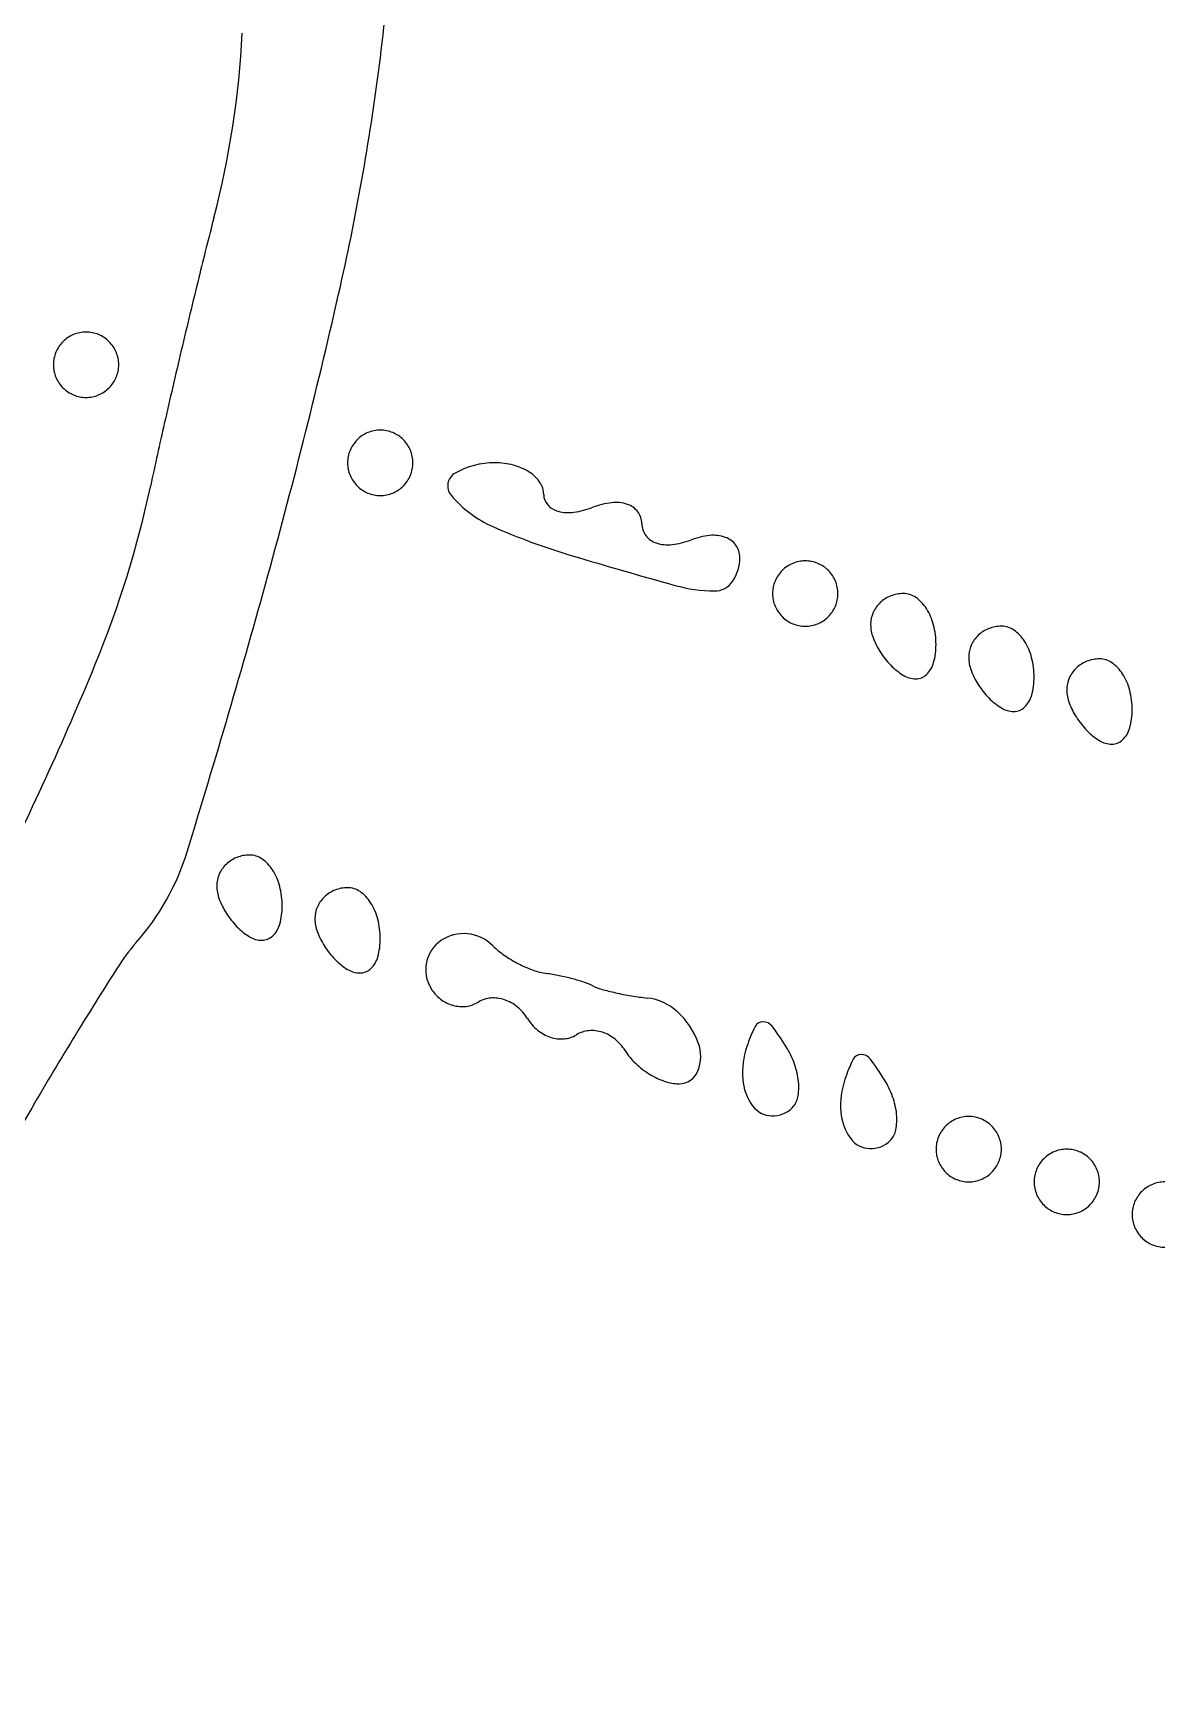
# Model space of a CAD drawing. Header units: metres. Extents: x -22 to 82, y -7 to 32.
# Drawn here: x 10.4659 to 10.5392, y 27.8083 to 27.9155 of the extents above; entities that cross this region are included whole.
import ezdxf

# ---------------------------------------------------------------- set-up
doc = ezdxf.new("R2010")
doc.units = ezdxf.units.M
doc.header["$LTSCALE"] = 2
doc.header["$MEASUREMENT"] = 0
doc.layers.add('ZSILUETAEDIFICIO', color=253, linetype='CONTINUOUS')
doc.layers.add('ZVEREDA', color=253, linetype='CONTINUOUS')

msp = doc.modelspace()

# ---------------------------------------------------------------- hatches: boundary and pattern name
at = {"layer": 'ZVEREDA'}
h = msp.add_hatch(dxfattribs=at)
h.set_pattern_fill('AR-SAND', color=256, scale=0.08)
h.set_pattern_definition([(37.50000000000001, (100.3217642182751, 117.4581959786875), (-0.0050394686487687, 0.1541459015210527), [0, -0.1216, 0, -0.136, 0, -0.13]), (7.499999999999999, (100.3217642182751, 117.4581959786875), (0.1415821364214182, 0.2257716852183792), [0, -0.0656, 0, -0.1096, 0, -0.042]), (327.5, (100.2233642182753, 117.4581959786875), (0.2491313489401196, 0.0004527242829572), [0, -0.04, 0, -0.144, 0, -0.188]), (317.5, (100.2233642182753, 117.4581959786875), (0.2404901283657835, 0.0702140451947399), [0, -0.02, 0, -0.0944, 0, -0.108])])
h.paths.add_polyline_path([(31.4583351261974, 30.10001185127862), (-5.580466054143699, 30.14202237673669), (-5.496152509190097, 24.7095630808688), (0.5053741138006274, 24.71459050236479), (0.5053741138006274, 23.02514520136083), (2.905374113800207, 23.02514520136083), (2.905811148500817, 24.71459050236479), (7.70575982083821, 24.71459050236479), (7.70575982083821, 23.02524487001511), (10.1053227861378, 23.02524487001511), (10.1057598208379, 24.71459050236479), (12.50561829493628, 24.71459050236479), (14.90575982083172, 24.71459050236479), (14.90575982083172, 23.02514520136083), (17.30547676903481, 23.02514520136083), (17.30591380373539, 24.71459050236479), (22.10547676902863, 24.63459050236452), (22.10547676902863, 23.02461800278962), (24.5050398048495, 23.02461800278962), (24.5050398048495, 24.63406330379348), (31.4583221007949, 24.61459050236454), (29.30561829493013, 24.61459050236454), (29.30561829493013, 20.61092766967829), (30.50572014345363, 20.61326742045304), (30.50572014345363, 24.61459050236454), (31.4583221007949, 24.61459050236454)])
h.paths.add_polyline_path([(3.274978631708791, 29.84745587849517), (21.85115500656482, 29.84745587849517), (21.85115500656482, 26.26298918530352), (3.274978631708791, 26.26298918530352)], flags=16)
edge = h.paths.add_edge_path(flags=0)
edge.add_line((4.190763625501631, 28.45334721717251), (4.191796270515823, 28.45334721717251))
edge.add_arc((4.030850849770815, 28.47872758158093), 0.1629343160792154, 351.0385129392877, 357.3660182868147)
edge.add_arc((4.112611057247875, 28.47496619707363), 0.0810876329450389, 344.53720768220717, 357.3660765305271, ccw=False)
edge = h.paths.add_edge_path(flags=0)
edge.add_arc((4.129473601766023, 28.48361260777853), 0.0424070857397566, 8.446156974039805, 17.04280200703507)
edge.add_arc((4.048520085864993, 28.46875624364435), 0.1245244297232045, 3.3254775150875844, 12.657113459455672, ccw=False)
edge.add_arc((4.009668740244905, 28.46649875537224), 0.1634413066505545, 3.325477516473139, 5.867953198212037)
edge.add_arc((4.024461425057098, 28.46801930679646), 0.148570677863494, 5.867861931155238, 8.446156969658695)
edge = h.paths.add_edge_path(flags=0)
edge.add_arc((4.187625943115307, 27.71049756740979), 0.005506773619038, 0, 44.649192788606285, ccw=False)
edge.add_line((4.193132716734738, 27.71049756740979), (4.193170576032799, 27.71059180186387))
edge.add_arc((4.083131412969806, 27.72142825678299), 0.110571452748189, 354.3757511834748, 357.7808422671732)
edge.add_arc((4.083495542828814, 27.72707965905653), 0.1105714527485412, 354.8460124112327, 363.6003750095574)
edge.add_arc((4.265141154600997, 27.71569919341579), 0.0736096129205384, 165.585485692761, 181.0365879312016)
edge = h.paths.add_edge_path(flags=0)
edge.add_ellipse((4.155844521799992, 27.55226263330349), major_axis=(-0.004886144824328529, 0.5517489951021792), ratio=0.0764573230342362, start_angle=264.41174822548277, end_angle=281.9145976805995, ccw=False)
edge.add_arc((-177.0033036909715, 27.24610176780652), 181.2017851309283, -3.410605131648481e-12, 0.07993633669821065, ccw=False)
edge.add_line((4.198481439956822, 27.24610176779618), (4.210484766247419, 27.6590139235833))
edge.add_ellipse((4.18687514976483, 27.77778923014426), major_axis=(0.01575538398604225, -0.1077800230216994), ratio=0.5161088083865675, start_angle=337.05526251174393, end_angle=345.80434126128097, ccw=False)
edge = h.paths.add_edge_path(flags=0)
edge.add_arc((387.0379938681306, 26.57348742740584), 383.1770730560518, 179.7962796488156, 179.8227156500893, ccw=False)
edge.add_arc((63.47661150482531, 27.72394417231078), 59.61364541384286, 179.6242268241421, 179.7962796450261, ccw=False)
edge.add_arc((107.9126775625507, 27.43250698258277), 104.0506671673548, 179.4892207827528, 179.6242268252662, ccw=False)
edge.add_arc((4.908773407262004, 28.32581589378475), 1.043191389333353, 173.5744382351789, 178.1175676432889, ccw=False)
edge.add_arc((3.941956756071903, 28.43638332363668), 0.0700943375474026, 136.9440126095541, 174.9430767679891, ccw=False)
edge.add_arc((3.939591411760631, 28.44492007257332), 0.0627084935053294, 98.57263522089539, 141.1716653543758, ccw=False)
edge.add_arc((3.971787529488921, 28.27408536092594), 0.2365196678389941, 91.78341864015289, 100.1162303726033, ccw=False)
edge.add_arc((4.161354391850892, 22.18584956753244), 6.327705978506592, 91.01273401402932, 91.78341864030182, ccw=False)
edge.add_line((4.049514576590127, 28.51256710557305), (4.169165289891879, 28.51468221717266))
edge.add_line((4.169165289891879, 28.51468221717232), (4.179750299263304, 28.53043944484654))
edge.add_arc((4.190827730734469, 28.52494372944767), 0.0123657743692955, 51.76101418273163, 153.6131534045893, ccw=False)
edge.add_line((4.198481439891822, 28.53465625290397), (4.198481439891822, 28.53636044799151))
edge.add_arc((4.193339192636984, 28.51586697619842), 0.0211287740527576, 75.9140893002533, 183.0668013861589)
edge.add_line((4.172240678425823, 28.51473658199643), (4.049514576590127, 28.51256710557305))
edge.add_arc((4.161354391844498, 22.18584956753244), 6.327705978506354, 91.01273401397248, 91.78341864024476)
edge.add_arc((3.971787529489319, 28.27408536092594), 0.2365196678390667, 91.78341864027549, 100.1162378328985)
edge.add_arc((3.941258338745911, 28.44519436956017), 0.0627084935053418, 100.1162378329312, 120.5228893311077)
edge.add_arc((3.942263761789718, 28.43729516592452), 0.0700943375474093, 117.9506432260986, 158.4595108276586)
edge.add_arc((4.001405707587139, 28.41591235581501), 0.1329691207264811, 159.2459526752788, 175.8968395766796)
edge.add_arc((4.909294928725814, 28.35078371074917), 1.04319138933335, 175.8968395763732, 179.4892207827571)
edge.add_arc((107.9126775622392, 27.43250698108915), 104.0506671670563, 179.4892207819287, 179.6242268244366)
edge.add_arc((63.47661150489225, 27.72394417644966), 59.6136454138861, 179.6242268281098, 179.7962796489794)
edge.add_arc((387.0379938451551, 26.57348740949783), 383.1770730331307, 179.7962796461218, 179.8227156473993)
edge.add_line((3.862755088178147, 27.75911035599103), (3.884622839891307, 27.72070371717251))
edge.add_arc((3.929255688633731, 27.74845655913333), 0.0525576961415898, 211.8734753522308, 222.0820973833024)
edge.add_arc((3.940104661909288, 27.75825274944765), 0.0671749997825091, 222.0818102784924, 230.2563674642507)
edge.add_arc((3.958449832274908, 27.78343227505326), 0.0982851158739191, 231.4181484407944, 254.9741783521728)
edge.add_arc((3.959368323424485, 27.7758030788865), 0.0911999037654329, 253.1739702547738, 268.217256623099)
edge.add_arc((3.968627737210397, 41.24924821526616), 13.56460629090511, 269.9489048779313, 270.3532500274084)
edge.add_arc((4.049525169780992, 16.95504494612499), 10.72985513343538, 89.5075836061958, 89.98540653837108, ccw=False)
edge.add_arc((4.130247462298712, 27.54011210430104), 0.1448483138350315, 64.17034698782749, 85.44946313993978, ccw=False)
edge.add_arc((4.191746138397974, 27.66642980881176), 0.0043674083606586, 1.4282544963651844, 68.34992075025048, ccw=False)
edge.add_arc((4.197384248272812, 27.67701561994579), 0.0105538936861254, 212.0429010611537, 263.0773218994982, ccw=False)
edge.add_arc((4.200612712082403, 27.70999352945552), 0.0404527841329601, 231.8085000024286, 252.4850053579366, ccw=False)
edge.add_arc((4.161788889977004, 27.66257060467501), 0.0208577567284913, 48.53142696656482, 82.63062587060486)
edge.add_arc((4.11933816690663, 27.13308106570912), 0.5520225538390414, 85.31102351279071, 89.99478211468639)
edge.add_arc((4.118411279294634, 16.9552485283175), 10.72985513343608, 89.99478211606726, 90.35325002811415)
edge.add_arc((4.073781246147718, 41.2494889468843), 13.56460629090747, 269.50474175352076, 269.9090879921701, ccw=False)
edge.add_arc((3.956613111675125, 27.77658927219733), 0.0911999037654514, 239.2648217281377, 269.94890487625094, ccw=False)
edge.add_arc((3.940104661909288, 27.75825274944765), 0.0671749997825307, 215.766892496466, 243.3781184107606, ccw=False)
edge.add_line((3.885598753388649, 27.71898970661965), (3.862755088177721, 27.75911035598011))
edge = h.paths.add_edge_path(flags=0)
edge.add_arc((3.982208672812931, 27.77710128656037), 0.0039699795081061, 57.093542815945284, 128.0095147918335, ccw=False)
edge.add_arc((3.983777369758798, 27.77691396217733), 0.0035691351575788, -36.39606693346491, 80.51639118771561, ccw=False)
edge.add_arc((3.985008823383225, 27.77555727172944), 0.0018093348073117, 293.7971605359992, 335.12409378026587, ccw=False)
edge.add_arc((3.984854518882713, 27.77590723729099), 0.002191808038586, 257.1681723130867, 293.7964911424778, ccw=False)
edge.add_arc((3.98554989726631, 27.77896024180501), 0.0053230039216045, 238.282669802615, 257.1684968903267, ccw=False)
edge.add_arc((3.980302814458611, 27.77683864407101), 0.0034331700992157, 99.02971341141892, 315.4979837284754, ccw=False)
edge = h.paths.add_edge_path(flags=0)
edge.add_arc((4.003867887505493, 27.77651366478631), 0.0041965817445002, 179.5419055987072, 270.4580944011244)
edge.add_arc((4.003949051078308, 27.77651352882827), 0.0041965817444636, 269.3499522369119, 383.1232100615633)
edge.add_arc((4.003864094692489, 27.77672872215237), 0.0041965817444639, 19.96411019100292, 182.4788541983977)
edge = h.paths.add_edge_path(flags=0)
edge.add_arc((3.979353550216473, 28.42993420992462), 0.0009651872828333, 125.0907544769644, 237.6009057839097)
edge.add_arc((3.995965221876986, 28.40704187017155), 0.0279429480104366, 127.8062335931203, 268.779035296377)
edge.add_line((3.995369806797299, 28.37910526650563), (4.002718144077988, 28.38645734180113))
edge.add_arc((4.10007393273122, 28.38764962442366), 0.0973630891154655, 166.3647067637932, 180.7016464897838, ccw=False)
edge.add_arc((3.991574634341134, 28.42003595056144), 0.0167827455633406, 325.7976337708378, 488.477492724186)
edge.add_arc((3.995342312636922, 28.45231582363164), 0.0238394652163404, 233.4109544616884, 272.5958997522416)
edge.add_arc((3.987035091752404, 28.42505208948006), 0.0100004255996245, 20.17316381762081, 145.4473270086913)

# ---------------------------------------------------------------- linework, layer by layer
at = {"layer": 'ZSILUETAEDIFICIO'}
for centre, radius, start, end in [((10.36402551920699, 27.92942149693027), 0.1253381404736121, 352.8899107358891, 0.1956264163826558), ((10.42029464353914, 27.91847336552524), 0.0592461293860661, 345.4198207645592, 357.1245578970747), ((10.33626104448442, 27.93288467151876), 0.1533177693997695, 347.274916483085, 352.8899250426412), ((10.74789617818462, 27.83325934165032), 0.2792567441133134, 165.4195777112024, 166.2405081290326), ((11.05092058506332, 27.75905977101684), 0.5912332936193253, 166.2408129497404, 166.7092625906599), ((10.0858191854625, 27.98943936626381), 0.4100658136924033, 344.5807688142858, 347.2749214408798), ((10.46937122961782, 27.89402965718483), 0.002129317422616, 135.0007884557555, 157.3767585279062), ((10.4693711881784, 27.89402961574552), 0.0021293174226753, 112.6232414641004, 134.9992115355853), ((10.46935930226502, 27.89405827538246), 0.002098290871903, 90.00063228884795, 112.6246928648309), ((10.46935925595398, 27.89405827538127), 0.0020982908730643, 67.37530714711308, 89.9993677235803), ((10.46934737004062, 27.89402961574552), 0.0021293174227384, 45.0007884644147, 67.37675853589961), ((10.4693473286008, 27.89402965718483), 0.0021293174229968, 22.62324146737595, 44.9992115355853), ((10.46934256998182, 27.89404154309864), 0.0020982908723822, 157.3753071480579, 179.9993677235803), ((10.46937598823732, 27.89404154309864), 0.0020982908724451, 0.0006322764196846798, 22.62469285194217), ((11.05544006884412, 27.75799551739516), 0.5958763916109304, 166.7095747347698, 167.1773368292029), ((10.46934256998131, 27.89404158940926), 0.0020982908719379, 180.0006322764197, 202.6246928509859), ((10.46937598823772, 27.89404158940926), 0.0020982908719275, 337.3753071490141, 359.9993677235803), ((10.46937122961782, 27.89405347532335), 0.0021293174226753, 202.6232414720938, 224.9992115442445), ((10.4693711881784, 27.89405351676265), 0.0021293174227384, 225.0007884644147, 247.3767585358996), ((10.46934737004062, 27.89405351676265), 0.0021293174226753, 292.6232414641004, 314.9992115355853), ((10.4693473286008, 27.89405347532335), 0.0021293174230358, 315.0007884644147, 337.3767585326241), ((10.46935930226462, 27.89402485712594), 0.0020982908719275, 247.3753071490038, 269.9993677235803), ((10.46935925595452, 27.89402485712714), 0.0020982908729873, 270.0006322639913, 292.6246928390549), ((10.77006125697082, 27.82294886707183), 0.3031990882646738, 167.1769971282029, 167.9525498392933), ((10.48840622961799, 27.88768465718596), 0.0021293174221787, 135.0007884860441, 157.3767585561473), ((10.4884061881782, 27.88768461574432), 0.0021293174234792, 112.6232414410386, 134.9992115139558), ((10.48839430226482, 27.88771327538217), 0.0020982908719379, 90.0006322764197, 112.6246928509962), ((10.48839425595432, 27.88771327538217), 0.0020982908719275, 67.37530714900383, 89.9993677235803), ((10.4883823700404, 27.88768461574551), 0.0021293174227384, 45.0007884644147, 67.37675853589961), ((10.48838232860112, 27.88768465718488), 0.0021293174226753, 22.6232414720938, 44.99921154424447), ((10.48837756998162, 27.88769654309777), 0.0020982908723822, 157.3753071203533, 179.9993676925357), ((10.48841098823749, 27.88769654309897), 0.0020982908719379, 0.0006322764196846798, 22.62469285098589), ((10.48837756998199, 27.88769658941067), 0.0020982908728825, 180.0006323074643, 202.6246928805928), ((10.48840622961799, 27.88770847532214), 0.0021293174221929, 202.6232414438527, 224.9992115139558), ((10.48838232860112, 27.88770847532334), 0.002129317422616, 315.0007884557555, 337.3767585279062), ((10.48841098823712, 27.88769658940947), 0.0020982908723822, 337.3753071480579, 359.9993677235803), ((10.49369799390232, 27.88620665775335), 0.0009434489619336, 119.1874156348613, 219.7806891008935), ((10.49579679535262, 27.88244942669996), 0.0052471395543295, 90.00017736563865, 119.1877859928347), ((10.49579675014215, 27.88280427325031), 0.0048922930039628, 75.6436432703905, 89.99966075006617), ((10.49614479933351, 27.88416391228185), 0.0034888128539811, 57.14847967784901, 75.64454924248948), ((10.49670241265565, 27.88502750531944), 0.0024608412831205, 34.72349131204679, 57.1478125335038), ((10.40765848074778, 27.90029360985778), 0.0673653210500781, 337.6406181223306, 347.9526234359972), ((10.4884061881782, 27.88770851676378), 0.0021293174236129, 225.0007884860441, 247.3767585589613), ((10.4883823700404, 27.88770851676264), 0.0021293174226753, 292.6232414641004, 314.9992115355853), ((10.49759766273775, 27.88564793919869), 0.0013716163716098, 8.586152056680183e-05, 34.7238299363277), ((10.48839430226482, 27.88767985712593), 0.0020982908719275, 247.3753071490038, 269.9993677235803), ((10.48839425595432, 27.88767985712593), 0.0020982908719379, 270.0006322764197, 292.6246928509962), ((10.49863604754611, 27.89031803580934), 0.0073690075608955, 219.7804842078995, 246.3240943423682), ((10.49998608823103, 27.88564792945755), 0.001016809121734, 179.999335277941, 221.8209341642008), ((10.50024797493302, 27.8858822972868), 0.0013682531761594, 221.8222404295997, 255.3188005631244), ((10.50012561643982, 27.89007083907887), 0.0056276743481218, 278.1868181756429, 290.9932884502461), ((10.5039281139918, 27.88016167924218), 0.0049860166360388, 96.59110823131051, 110.9939235425517), ((10.50362919646091, 27.88274873988178), 0.0023817442918867, 71.56545761042383, 96.59131715949181), ((10.50393857167802, 27.88367692523536), 0.0014033573154561, 37.14990930750781, 71.56497015789141), ((10.50055797590522, 27.88706541844914), 0.0025913133901045, 255.3181621338674, 278.187310219443), ((10.50404718615232, 27.88375921053978), 0.0012670929572393, 0.0002583933772655677, 37.15019777844411), ((10.50658133487042, 27.88375923446853), 0.0012670557608944, 180.0008236505199, 217.1507630297502), ((10.51363813739928, 27.92453346773232), 0.0447288587601688, 246.3244190840651, 253.3214966783819), ((10.50668998654081, 27.8838415322723), 0.0014033573148088, 217.149909303916, 251.5649701490753), ((10.50670054315398, 27.88735676576795), 0.0049859928664983, 276.5899954242138, 290.9928107352477), ((10.51021405706413, 27.8782007335418), 0.0048210304407056, 96.11405159922235, 110.9945918634192), ((10.50994882599912, 27.88067620801377), 0.0023313876207395, 70.4923105996552, 96.11246057526301), ((10.5102532669527, 27.88153551423727), 0.0014197454324822, 35.93376240914047, 70.49287622086176), ((10.59937834006431, 28.21070819535504), 0.3434718203222452, 253.321386407186, 254.4776054284601), ((10.50699936175923, 27.88476971762634), 0.0023817442919241, 251.5654575775782, 276.5913171268899), ((10.50886490438262, 27.88157785426949), 0.0027943747268485, 326.156448456738, 359.9997331341673), ((10.510311669819, 27.88157785485947), 0.0013476092905234, 359.99942154626, 35.93336558063467), ((9.898023085429713, 28.04123528906644), 0.6048739059431725, 342.8155954555043, 344.580728928256), ((10.51590122961829, 27.87922465718486), 0.0021293174230358, 135.0007884644147, 157.3767585326241), ((10.51590118817847, 27.87922461574556), 0.0021293174226753, 112.6232414641004, 134.9992115355853), ((10.51588930226512, 27.87925327538215), 0.0020982908721129, 90.00063228884795, 112.6246928624542), ((10.51588925595362, 27.87925327538102), 0.0020982908732917, 67.37530713802487, 89.99936771115203), ((10.5158773700407, 27.87922461574556), 0.0021293174227384, 45.0007884644147, 67.37675853589961), ((10.51587732860142, 27.87922465718486), 0.0021293174226753, 22.6232414720938, 44.99921154424447), ((10.51011171496273, 27.88931095708563), 0.0099081605447425, 254.4775245519288, 269.4274418129309), ((10.51002664725479, 27.88079884769246), 0.0013956260904871, 269.427571123363, 326.1567229879553), ((10.51587256998141, 27.87923654309884), 0.0020982908719275, 157.3753071490141, 179.9993677235803), ((10.51590598823779, 27.87923654309884), 0.0020982908719379, 0.0006322764196846798, 22.62469285098589), ((10.51587256998192, 27.87923658940946), 0.0020982908724451, 180.0006322764197, 202.6246928519422), ((10.51590122961829, 27.87924847532338), 0.0021293174229968, 202.6232414673759, 224.9992115355853), ((10.51587732860142, 27.87924847532338), 0.002129317422616, 315.0007884557555, 337.3767585279062), ((10.51590598823742, 27.87923658940946), 0.0020982908723822, 337.3753071480579, 359.9993677235803), ((10.52212286781082, 27.87718296225404), 0.0020170995195226, 133.2590256269877, 155.9268880740902), ((10.52219756971883, 27.87710357454154), 0.0021261077025496, 111.2524087346272, 133.258983027496), ((10.52223428275897, 27.87700911961798), 0.0022274466361882, 90.00009387080742, 111.2518563353297), ((10.5222342657259, 27.87782804684394), 0.0014085194102972, 55.06230591060576, 89.99945557883746), ((10.5215783982101, 27.87688915236464), 0.0025538076014047, 32.67718258730369, 55.06291385331988), ((10.52066684910622, 27.87630442801725), 0.0036367777443099, 14.25623244143559, 32.67761652578105), ((10.51590118817847, 27.87924851676263), 0.0021293174227384, 225.0007884644147, 247.3767585358996), ((10.51588930226472, 27.87921985712597), 0.0020982908719275, 247.3753071490038, 269.9993677235803), ((10.51588925595414, 27.87921985712711), 0.0020982908731622, 270.0006322764197, 292.6246928505159), ((10.5158773700407, 27.87924851676263), 0.0021293174226753, 292.6232414641004, 314.9992115355853), ((10.52198084660648, 27.87724636721651), 0.0018615674972995, 155.9256453079178, 179.9992601682545), ((10.52256986167302, 27.87724636183754), 0.0024505825638144, 179.9993122290359, 200.4889795530144), ((10.51922941467339, 27.87593928641178), 0.0051198644361743, 359.9994946448311, 14.25529225255612), ((10.52487116902623, 27.87810634248012), 0.0049073247639943, 200.4896528473441, 212.6773391576081), ((10.52846786781063, 27.87506796225313), 0.0020170995198936, 133.259025599875, 155.926888050497), ((10.52854256971864, 27.87498857454261), 0.0021261077014101, 111.2524087457504, 133.2589830395807), ((10.52857928275873, 27.87489411961798), 0.0022274466361882, 90.00009387080742, 111.2518563353297), ((10.52857926572571, 27.87571304684349), 0.0014085194107519, 55.06230590603043, 89.99945557883746), ((10.52792339820979, 27.87477415236464), 0.0025538076016652, 32.67718258178275, 55.06291384495471), ((10.52701184910597, 27.87418942801867), 0.0036367777439561, 14.25623242062127, 32.67761650382207), ((10.52528570794513, 27.87837229876163), 0.0053998440597798, 212.6778615670326, 224.3633974044634), ((10.51987965800001, 27.87593921433529), 0.0044696211094462, 344.8692390216212, 0.0003450699405677731), ((10.52832584660629, 27.87513136721714), 0.0018615674968447, 155.9256453270914, 179.9992601892419), ((10.5289148616732, 27.8751313618373), 0.0024505825637348, 179.9993122237207, 200.4889795480357), ((10.52557441467323, 27.87382428640996), 0.0051198644366222, 359.9994946651802, 14.2552922722847), ((10.28017425489699, 27.95273344177764), 0.2052136573205354, 333.145912968185, 337.6405343310199), ((10.52448241492382, 27.87758661556654), 0.0042761992049179, 224.3629643092065, 238.2824491869551), ((10.52303768406614, 27.87472810378404), 0.0010073376327418, 269.9741227873038, 313.2585461221195), ((10.52258686037999, 27.87520720798699), 0.0016651999535676, 313.2583640949034, 344.8688271788246), ((10.53121616902513, 27.87599134248046), 0.004907324762846, 200.4896528554177, 212.6773391662089), ((10.53481286781081, 27.87295296225403), 0.0020170995195226, 133.2590256269877, 155.9268880740902), ((10.5348875697189, 27.87287357454153), 0.0021261077025496, 111.2524087346272, 133.258983027496), ((10.53492428275939, 27.87277911961797), 0.002227446636353, 90.00009388250615, 111.2518563462306), ((10.53492426572549, 27.87359804684399), 0.0014085194102972, 55.06230589542719, 89.99945556033833), ((10.5342683982096, 27.87265915236463), 0.0025538076016652, 32.67718258178275, 55.06291384495471), ((10.53335684910672, 27.87207442801747), 0.0036367777438043, 14.2562324432129, 32.67761652663934), ((10.52303792392263, 27.87524938078263), 0.0015286146864339, 238.2823266869854, 269.9739569064774), ((10.53163070794582, 27.87625729876163), 0.0053998440601049, 212.6778615624015, 224.3633974011009), ((10.52622465799979, 27.87382421433705), 0.0044696211099009, 344.8692389991073, 0.0003450466212497377), ((10.53467084660613, 27.87301636721651), 0.0018615674968447, 155.9256453022138, 179.9992601682545), ((10.53525986167301, 27.87301636183753), 0.0024505825638144, 179.9993122290359, 200.4889795530144), ((10.5319194146725, 27.87170928641177), 0.0051198644371118, 359.9994946448311, 14.25529225251228), ((10.53082741492364, 27.87547161556478), 0.0042761992033705, 224.3629642960534, 238.2824491741297), ((10.52938292392238, 27.87313438078263), 0.0015286146864339, 238.2823266869854, 269.9739569064774), ((10.52938268406641, 27.87261310378477), 0.0010073376332386, 269.9741227614572, 313.258546095539), ((10.52893186038023, 27.87309220798602), 0.0016651999528912, 313.2583641163378, 344.8688272049517), ((10.53756116902579, 27.87387634248017), 0.0049073247636116, 200.489652849194, 212.6773391604829), ((10.53797570794472, 27.87414229876168), 0.0053998440594547, 212.6778615696444, 224.3633974078432), ((10.5325696579996, 27.87170921433528), 0.0044696211099009, 344.8692390231325, 0.0003450699405677731), ((10.53717241492382, 27.87335661556654), 0.0042761992049179, 224.3629643092065, 238.2824491869551), ((10.5357279239231, 27.87101938078263), 0.0015286146864341, 238.2823266724956, 269.9739568894374), ((10.53572768406661, 27.87049810378403), 0.0010073376324302, 269.9741227614311, 313.2585461033001), ((10.53527686037998, 27.87097720798698), 0.0016651999535676, 313.2583640949034, 344.8688271788246), ((10.46045046348331, 27.86730264833119), 0.0161658975915102, 318.7608879105115, 342.8156895248013), ((10.4799342827589, 27.86008911961795), 0.0022274466361882, 90.00009387080742, 111.2518563353297), ((10.47993426572589, 27.86090804684397), 0.0014085194102972, 55.06230591060576, 89.99945557883746), ((10.4798228678107, 27.86026296225401), 0.0020170995195226, 133.2590256269877, 155.9268880740902), ((10.47989756971882, 27.86018357454151), 0.0021261077025496, 111.2524087346272, 133.258983027496), ((10.47927839821, 27.85996915236461), 0.0025538076014047, 32.67718258730369, 55.06291385331988), ((10.47836684910698, 27.85938442801745), 0.0036367777434216, 14.25623244497402, 32.67761653050514), ((10.4796808466065, 27.86032636721649), 0.0018615674972995, 155.9256453079178, 179.9992601682545), ((10.48026986167341, 27.86032636183882), 0.0024505825642919, 179.9993122609274, 200.4889795828843), ((10.47692941467332, 27.85901928641198), 0.0051198644361743, 359.9994946448311, 14.25529225255612), ((10.48624256971951, 27.85806857454264), 0.0021261077020333, 111.2524087663583, 133.2589830574311), ((10.48627928275781, 27.85797411961812), 0.0022274466358585, 90.00009384740993, 111.2518563135222), ((10.4862792657257, 27.85879304684346), 0.0014085194107519, 55.06230590603043, 89.99945557883746), ((10.48257116902531, 27.86118634247833), 0.004907324762124, 200.4896528330232, 212.677339143229), ((10.477579657999, 27.85901921433549), 0.0044696211103557, 344.8692390218471, 0.0003450699405677731), ((10.48602584660583, 27.85821136721648), 0.00186156749639, 155.9256452965104, 179.9992601612457), ((10.48616786781102, 27.85814796225429), 0.0020170995194298, 133.2590256313987, 155.9268880799794), ((10.48562339820981, 27.85785415236467), 0.0025538076016652, 32.67718258178275, 55.06291384495471), ((10.48471184910682, 27.85726942801728), 0.0036367777439271, 14.25623244668103, 32.6776165296496), ((10.48298570794603, 27.86145229876394), 0.0053998440616947, 212.6778615800954, 224.3633974183477), ((10.48661486167413, 27.8582113618375), 0.0024505825646663, 179.9993122237207, 200.4889795455603), ((10.48327441467271, 27.85690428641198), 0.0051198644370558, 359.9994946422777, 14.25529225005288), ((10.4821824149237, 27.86066661556481), 0.0042761992033705, 224.3629642960534, 238.2824491741297), ((10.4807379239225, 27.85832938078266), 0.0015286146864339, 238.2823266869854, 269.9739569064774), ((10.48073768406613, 27.85780810378401), 0.0010073376327418, 269.9741227873038, 313.2585461221195), ((10.48028686037992, 27.85828720798696), 0.0016651999535676, 313.2583640949034, 344.8688271788246), ((10.488916169025, 27.85907134248032), 0.004907324762846, 200.4896528554177, 212.6773391662089), ((10.48392465799972, 27.85690421433702), 0.0044696211099009, 344.8692389991073, 0.0003450466212497377), ((10.49377972762039, 27.85466174046093), 0.0025722962175113, 84.09577590635566, 124.6754290280708), ((10.49376617501338, 27.85453097913097), 0.0027037579901248, 44.99974567306315, 84.09514365471799), ((10.48276546537343, 27.84774035269703), 0.0135097274202225, 138.7606812476042, 147.4755209495834), ((10.48933070794581, 27.85933729876166), 0.0053998440601049, 212.6778615624015, 224.3633974011009), ((10.49361387084971, 27.85490145076375), 0.0022808009394403, 124.6749016172013, 168.4532902541155), ((10.49933679370662, 27.86010161112279), 0.0051742959201505, 225.0002370220676, 235.4867492566189), ((10.50127641468163, 27.86292206130048), 0.0085973163279246, 235.4855481284617, 242.6545778901358), ((10.70240304476673, 27.70768409398227), 0.2740023796907586, 147.475568571203, 148.4525702850797), ((10.48852741492351, 27.85855161556481), 0.0042761992033705, 224.3629642960534, 238.2824491741297), ((10.48708292392232, 27.85621438078266), 0.0015286146864339, 238.2823266869854, 269.9739569064774), ((10.48708268406631, 27.8556931037848), 0.0010073376332386, 269.9741227614572, 313.258546095539), ((10.48663186038013, 27.85617220798599), 0.0016651999528912, 313.2583641163378, 344.8688272049517), ((10.49364959359013, 27.85489418588247), 0.0023172549052692, 168.4540975728144, 211.7179577885261), ((10.50116067482139, 27.86269885663626), 0.0083458884880575, 242.656475357266, 249.895794836051), ((10.49969835377547, 27.85870352540951), 0.0040913550899596, 249.8945445879485, 262.2344302065608), ((10.49385983892782, 27.85502411709905), 0.002564409154768, 211.7177677444586, 232.2426747855893), ((10.49747268356421, 27.84238156268231), 0.0123816554172963, 78.38597887299035, 82.23520572816192), ((10.49679215764331, 27.83907075532403), 0.0157616792173323, 75.17370798368891, 78.38572824542237), ((10.49718735205562, 27.84056393328598), 0.0142170889653205, 71.90832006369037, 75.1735001917874), ((10.50037651696613, 27.85032615706132), 0.0039471432080081, 63.4342016702547, 71.90759304110941), ((10.5036125880244, 27.856798201228), 0.0032888440497383, 243.4350823955356, 254.102721313492), ((10.50725232672383, 27.86957737295853), 0.0165762413837938, 254.1022157763497, 257.3190479368449), ((10.49374112695091, 27.85487080285452), 0.0023705076578317, 232.2421406849976, 254.0138947918087), ((10.49368996377393, 27.85469232192179), 0.002184838292815, 254.0146871981238, 276.8084991288433), ((10.49371891324773, 27.85445009107735), 0.0019408836799082, 276.8076563787657, 301.716881892854), ((10.49568050740089, 27.85127612837164), 0.001790321337159, 94.55654344796278, 121.717499390637), ((10.49571595818841, 27.85083165706533), 0.0022362041691414, 71.56583244900885, 94.55727776392337), ((10.4955977505804, 27.85047723562553), 0.002609818397291, 50.48207638582068, 71.56432250606217), ((10.50775182039271, 27.87179837516726), 0.0188527177578879, 257.319803962359, 260.5132640166037), ((10.507534998984, 27.87050073007282), 0.0175370831909234, 260.5131960206511, 263.8846948217842), ((10.50530363803389, 27.84967410780229), 0.0034087318299789, 47.10410292087582, 83.88452642291576), ((10.49531883819532, 27.85013905369084), 0.003048177996935, 31.71726570729326, 50.48267112460242), ((10.50050472002499, 27.85334407881749), 0.0030481779977279, 211.7172656983073, 230.4826711141347), ((10.50406682522521, 27.84834292543343), 0.0052258043169216, 20.38972407294495, 47.10426802956141), ((10.51314983589623, 27.85096111084363), 0.0005680586492684, 89.8065239490557, 153.7854763852302), ((10.513149244304, 27.85077771663629), 0.0007514538091409, 37.30022295802674, 89.80863555819774), ((10.69890149267601, 27.70983480632032), 0.2698930695403278, 148.4527456529331, 149.6350908695539), ((10.500225807639, 27.85300589688137), 0.0026098183964757, 230.4820763699394, 251.5643224886828), ((10.50010760003047, 27.85265147544379), 0.0022362041702526, 251.5658324582369, 274.5572777732284), ((10.50014305081839, 27.85220700413566), 0.001790321336351, 274.5565434496878, 301.7174993897242), ((10.5020394508781, 27.84913855463316), 0.0018168542259263, 94.98330123342221, 121.7172881543177), ((10.50207487952252, 27.84873229122132), 0.0022246595086342, 72.01443339398716, 94.98341693825728), ((10.50197068276412, 27.84841128950103), 0.0025621488695386, 50.79658956803126, 72.01472329243587), ((10.50172402105341, 27.84810892699602), 0.0029523604574866, 31.71728074839482, 50.79612490347569), ((10.52188538056791, 27.8466603316723), 0.0103049186249589, 153.7874342934632, 161.5654427590503), ((10.50063684231392, 27.84124591750117), 0.0164808974838084, 31.71748744880119, 37.29974237628504), ((10.50773243645813, 27.85182231592677), 0.0041109470556851, 211.7174237069034, 226.5308665153859), ((10.5065739889867, 27.84927485238865), 0.0025510411545176, 338.5295334952928, 20.38903094693393), ((10.51728654993599, 27.84819320043243), 0.0054573491499686, 161.5650457366205, 183.9407888023158), ((10.50959235176583, 27.84678067219903), 0.0059530933869298, 19.73664812230803, 31.71795694784975), ((10.51949483589598, 27.84884611084414), 0.0005680586486596, 89.80652394892543, 153.7854764061114), ((10.51949424430433, 27.84866271663566), 0.0007514538098215, 37.30022299939494, 89.80863559303361), ((10.5087022292644, 27.85284550639119), 0.0055207047677262, 226.5318578882639, 238.4075706913359), ((10.50773034504189, 27.84882001469401), 0.0013084484402189, 270.0003970647765, 338.5305656777466), ((10.51070179840713, 27.84717876199943), 0.0047743875982313, 5.599465437847609, 19.73608789485228), ((10.52823038056769, 27.84454533166883), 0.0103049186260374, 153.7874342753445, 161.5654427410643), ((10.50698184231422, 27.83913091750117), 0.0164808974838084, 31.71748744880119, 37.29974237628504), ((10.50851516560741, 27.85254120871133), 0.0051635075058558, 238.4067568599209, 250.6394642126494), ((10.50773037927164, 27.85030772899529), 0.0027961627412192, 250.6391298768633, 269.9994844073248), ((10.51513373979762, 27.84804486626547), 0.0032994347598977, 183.9402601588397, 216.5506968180771), ((10.51199097960472, 27.84730516866728), 0.0034790240178472, 349.0558067324098, 5.599244338098057), ((10.5236315499358, 27.84607820043243), 0.0054573491499686, 161.5650457366205, 183.9407888023158), ((10.51593735176513, 27.84466567219886), 0.005953093387823002, 19.73664811936323, 31.7179569451129), ((10.77592784597499, 27.66470550265382), 0.3591663194562004, 149.6348705178186, 150.5891835058307), ((10.5141087492413, 27.84689566246334), 0.0013220252777067, 314.9994992099327, 349.0555408580739), ((10.51704679840782, 27.84506376200102), 0.004774387597189, 5.599465419901252, 19.7360878761431), ((10.51376523166641, 27.84703038924329), 0.0015959154231929, 216.5518752775776, 267.9539846390271), ((10.51377246594279, 27.84723194560735), 0.0017976015698268, 267.9529112770005, 314.9996351844256), ((10.52147873979789, 27.84592986626603), 0.0032994347603039, 183.9402601701223, 216.5506968275763), ((10.51833597960442, 27.84519016866585), 0.0034790240179803, 349.0558067558961, 5.599244360455858), ((10.52647618817829, 27.84326961574567), 0.0021293174226753, 112.6232414641004, 134.9992115355853), ((10.52646430226491, 27.84329827538113), 0.0020982908731622, 90.0006322764197, 112.6246928505159), ((10.52646425595432, 27.84329827538232), 0.0020982908719275, 67.37530714900383, 89.9993677235803), ((10.52645237004052, 27.84326961574567), 0.0021293174227384, 45.0007884644147, 67.37675853589961), ((10.52011023166713, 27.84491538924328), 0.0015959154232092, 216.5518752678362, 267.9539846227062), ((10.52045374924199, 27.84478066246368), 0.0013220252773034, 314.9994991890309, 349.0555408446589), ((10.52644756998163, 27.84328154309901), 0.0020982908723822, 157.3753071537919, 179.9993677297945), ((10.52647622961763, 27.84326965718498), 0.002129317422616, 135.0007884557555, 157.3767585279062), ((10.52645232860073, 27.84326965718498), 0.0021293174229968, 22.62324146737595, 44.9992115355853), ((10.52648098823713, 27.84328154309901), 0.0020982908723577, 0.0006322702055423879, 22.62469284620816), ((10.52011746594349, 27.84511694560712), 0.0017976015693444, 267.9529112622438, 314.9996351793038), ((10.52644756998163, 27.84328158940917), 0.0020982908723577, 180.0006322702055, 202.6246928462081), ((10.52648098823713, 27.84328158940917), 0.0020982908723822, 337.3753071537919, 359.9993677297945), ((10.53282118817813, 27.84115461574567), 0.0021293174223537, 112.6232414551537, 134.9992115269353), ((10.53280930226512, 27.84118327538204), 0.0020982908721129, 90.00063228884795, 112.6246928624542), ((10.53280925595371, 27.84118327538204), 0.0020982908721548, 67.37530713754586, 89.99936771115203), ((10.5327973700407, 27.84115461574453), 0.002129317423403, 45.00078848604417, 67.37675855661817), ((10.52647622961763, 27.84329347532326), 0.0021293174226753, 202.6232414720938, 224.9992115442445), ((10.52645232860073, 27.84329347532326), 0.0021293174230358, 315.0007884644147, 337.3767585326241), ((10.53279256998141, 27.84116654309884), 0.0020982908719275, 157.3753071490141, 179.9993677235803), ((10.5328212296188, 27.8411546571848), 0.0021293174234555, 135.0007884687351, 157.3767585373201), ((10.53279732860099, 27.8411546571848), 0.0021293174231576, 22.62324146737595, 44.9992115399241), ((10.53282598823779, 27.84116654309884), 0.0020982908719379, 0.0006322764196846798, 22.62469285098589), ((10.52647618817829, 27.84329351676251), 0.0021293174227384, 225.0007884644147, 247.3767585358996), ((10.52646430226491, 27.843264857127), 0.0020982908730643, 247.3753071494841, 269.9993677235803), ((10.52646425595432, 27.84326485712597), 0.0020982908719379, 270.0006322764197, 292.6246928509962), ((10.52645237004052, 27.84329351676251), 0.0021293174226753, 292.6232414641004, 314.9992115355853), ((10.53279256998192, 27.84116658940934), 0.0020982908724451, 180.0006322764197, 202.6246928519422), ((10.53282598823742, 27.84116658940934), 0.0020982908723822, 337.3753071480579, 359.9993677235803), ((10.53916618817829, 27.83903961574566), 0.0021293174226753, 112.6232414641004, 134.9992115355853), ((10.53915430226448, 27.83906827538112), 0.0020982908729873, 90.0006322639914, 112.6246928390549), ((10.53282122961829, 27.84117847532326), 0.0021293174229968, 202.6232414673759, 224.9992115355853), ((10.53282118817847, 27.84117851676251), 0.0021293174227384, 225.0007884644147, 247.3767585358996), ((10.53279737004033, 27.84117851676376), 0.0021293174238007, 292.6232414523272, 314.999211522615), ((10.53279732860142, 27.84117847532326), 0.002129317422616, 315.0007884557555, 337.3767585279062), ((10.53913756998173, 27.839051543099), 0.0020982908723822, 157.3753071537919, 179.9993677297945), ((10.5391662296181, 27.83903965718497), 0.0021293174230358, 135.0007884644147, 157.3767585326241), ((10.53280930226472, 27.84114985712597), 0.0020982908719275, 247.3753071490038, 269.9993677235803), ((10.53280925595413, 27.84114985712597), 0.0020982908719379, 270.0006322764197, 292.6246928509962), ((10.53913756998173, 27.83905158940917), 0.0020982908723577, 180.0006322702055, 202.6246928462081), ((10.5391662296181, 27.83906347532326), 0.0021293174229968, 202.6232414673759, 224.9992115355853), ((10.53916618817829, 27.83906351676251), 0.0021293174227384, 225.0007884644147, 247.3767585358996), ((10.53915430226448, 27.83903485712705), 0.0020982908730643, 247.3753071609451, 269.9993677360086)]:
    msp.add_arc(centre, radius, start, end, dxfattribs=at)

doc.saveas('drawing.dxf')
